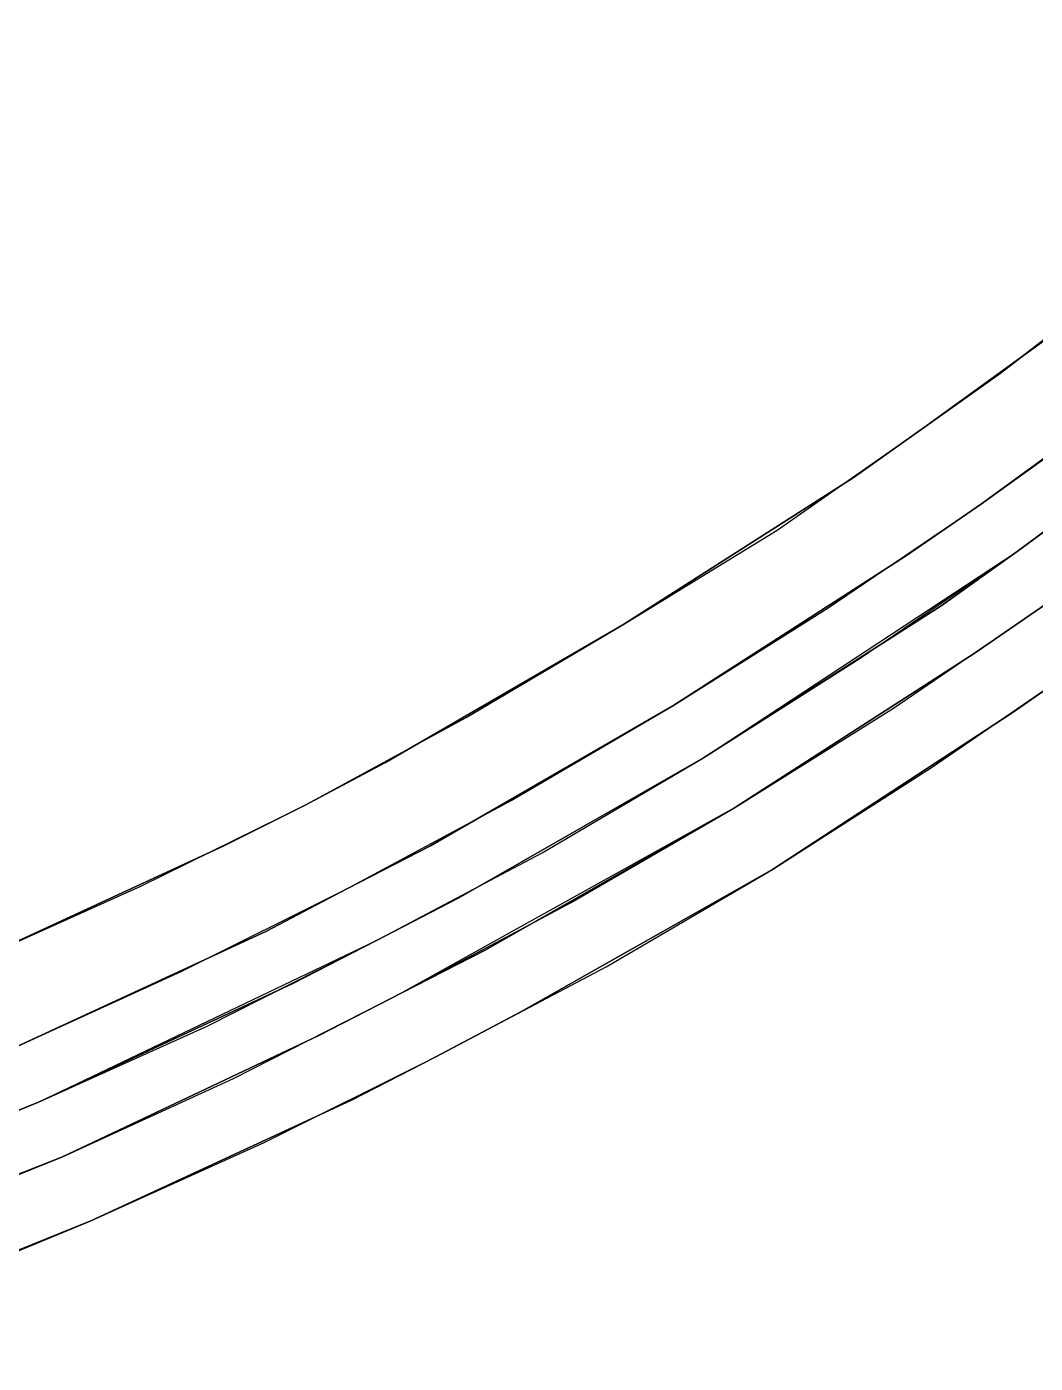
# Model space of a CAD drawing. Extents: x -23.7 to 23.7, y -23.7 to 23.7.
# Drawn here: x 9.17 to 13.42, y -22.31 to -16.68 of the extents above; entities that cross this region are included whole.
import ezdxf

# ---------------------------------------------------------------- set-up
doc = ezdxf.new("R2010")
doc.units = 0

msp = doc.modelspace()

# ---------------------------------------------------------------- linework, layer by layer
at = {"layer": 'Faces'}
for points in [[(14.19, -17.43, 58.95), (13.27, -18.14, 57.58), (14.19, -17.43, 56.77), (15.06, -16.68, 57.58)], [(13.58, -17.91, 55.13), (12.96, -18.36, 54.58), (13.58, -17.91, 54.04), (14.19, -17.43, 54.58)], [(13.58, -17.91, 56.22), (12.96, -18.36, 55.67), (13.58, -17.91, 55.13), (14.19, -17.43, 55.67)], [(13.27, -18.14, 57.58), (12.96, -18.36, 57.13), (13.58, -17.91, 56.22), (14.19, -17.43, 56.77)], [(13.82, -18.23, 55.13), (13.19, -18.69, 54.58), (13.82, -18.23, 54.04), (14.44, -17.74, 54.58)], [(13.82, -18.23, 55.13), (13.19, -18.69, 54.58), (13.82, -18.23, 54.04), (14.44, -17.74, 54.58)], [(13.82, -18.23, 56.22), (13.19, -18.69, 55.67), (13.82, -18.23, 55.13), (14.44, -17.74, 55.67)], [(13.82, -18.23, 56.22), (13.19, -18.69, 55.67), (13.82, -18.23, 55.13), (14.44, -17.74, 55.67)], [(13.51, -18.46, 57.58), (13.19, -18.69, 57.13), (13.82, -18.23, 56.22), (14.44, -17.74, 56.77)], [(13.51, -18.46, 57.58), (13.19, -18.69, 57.13), (13.82, -18.23, 56.22), (14.44, -17.74, 56.77)], [(13.98, -18.42, 55.13), (13.34, -18.89, 54.58), (13.98, -18.42, 54.04), (14.6, -17.94, 54.58)], [(13.98, -18.42, 55.13), (13.34, -18.89, 54.58), (13.98, -18.42, 54.04), (14.6, -17.94, 54.58)], [(13.98, -18.42, 56.22), (13.34, -18.89, 55.67), (13.98, -18.42, 55.13), (14.6, -17.94, 55.67)], [(13.98, -18.42, 56.22), (13.34, -18.89, 55.67), (13.98, -18.42, 55.13), (14.6, -17.94, 55.67)], [(13.65, -18.66, 57.58), (13.34, -18.89, 57.13), (13.98, -18.42, 56.22), (14.6, -17.94, 56.77)], [(13.65, -18.66, 57.58), (13.34, -18.89, 57.13), (13.98, -18.42, 56.22), (14.6, -17.94, 56.77)], [(13.27, -18.14, 57.58), (12.96, -18.36, 57.86), (12.65, -18.58, 57.58), (12.96, -18.36, 57.13)], [(12.96, -18.36, 57.13), (12.65, -18.58, 57.58), (11.68, -19.2, 56.77), (12.33, -18.8, 56.22)], [(13.51, -18.46, 57.58), (13.19, -18.69, 57.86), (12.87, -18.91, 57.58), (13.19, -18.69, 57.13)], [(13.51, -18.46, 57.58), (13.19, -18.69, 57.86), (12.87, -18.91, 57.58), (13.19, -18.69, 57.13)], [(11.68, -19.2, 58.95), (10.68, -19.78, 57.58), (11.68, -19.2, 56.77), (12.65, -18.58, 57.58)], [(13.19, -18.69, 57.13), (12.87, -18.91, 57.58), (11.89, -19.54, 56.77), (12.54, -19.13, 56.22)], [(13.19, -18.69, 57.13), (12.87, -18.91, 57.58), (11.89, -19.54, 56.77), (12.54, -19.13, 56.22)], [(13.65, -18.66, 57.58), (13.34, -18.89, 57.86), (13.02, -19.12, 57.58), (13.34, -18.89, 57.13)], [(13.65, -18.66, 57.58), (13.34, -18.89, 57.86), (13.02, -19.12, 57.58), (13.34, -18.89, 57.13)], [(11.89, -19.54, 58.95), (10.87, -20.13, 57.58), (11.89, -19.54, 56.77), (12.87, -18.91, 57.58)], [(11.89, -19.54, 58.95), (10.87, -20.13, 57.58), (11.89, -19.54, 56.77), (12.87, -18.91, 57.58)], [(13.34, -18.89, 57.13), (13.02, -19.12, 57.58), (12.02, -19.76, 56.77), (12.68, -19.34, 56.22)], [(13.34, -18.89, 57.13), (13.02, -19.12, 57.58), (12.02, -19.76, 56.77), (12.68, -19.34, 56.22)], [(13.8, -18.87, 57.58), (13.48, -19.1, 57.86), (13.16, -19.32, 57.58), (13.48, -19.1, 57.13)], [(13.8, -18.87, 57.58), (13.48, -19.1, 57.86), (13.16, -19.32, 57.58), (13.48, -19.1, 57.13)], [(12.02, -19.76, 58.95), (10.99, -20.35, 57.58), (12.02, -19.76, 56.77), (13.02, -19.12, 57.58)], [(12.02, -19.76, 58.95), (10.99, -20.35, 57.58), (12.02, -19.76, 56.77), (13.02, -19.12, 57.58)], [(13.48, -19.1, 57.13), (13.16, -19.32, 57.58), (12.15, -19.97, 56.77), (12.82, -19.55, 56.22)], [(13.48, -19.1, 57.13), (13.16, -19.32, 57.58), (12.15, -19.97, 56.77), (12.82, -19.55, 56.22)], [(13.98, -19.11, 57.58), (13.65, -19.34, 57.86), (13.32, -19.57, 57.58), (13.65, -19.34, 57.13)], [(11.68, -19.2, 56.77), (10.68, -19.78, 57.58), (10.34, -19.96, 57.13), (11.02, -19.59, 56.22)], [(12.15, -19.97, 58.95), (11.1, -20.57, 57.58), (12.15, -19.97, 56.77), (13.16, -19.32, 57.58)], [(12.15, -19.97, 58.95), (11.1, -20.57, 57.58), (12.15, -19.97, 56.77), (13.16, -19.32, 57.58)], [(13.65, -19.34, 57.13), (13.32, -19.57, 57.58), (12.31, -20.23, 56.77), (12.98, -19.8, 56.22)], [(11.89, -19.54, 56.77), (10.87, -20.13, 57.58), (10.52, -20.31, 57.13), (11.21, -19.94, 56.22)], [(11.89, -19.54, 56.77), (10.87, -20.13, 57.58), (10.52, -20.31, 57.13), (11.21, -19.94, 56.22)], [(12.31, -20.23, 58.95), (11.25, -20.83, 57.58), (12.31, -20.23, 56.77), (13.32, -19.57, 57.58)], [(12.02, -19.76, 56.77), (10.99, -20.35, 57.58), (10.64, -20.53, 57.13), (11.34, -20.16, 56.22)], [(12.02, -19.76, 56.77), (10.99, -20.35, 57.58), (10.64, -20.53, 57.13), (11.34, -20.16, 56.22)], [(10.68, -19.78, 57.58), (10.34, -19.96, 57.86), (10, -20.13, 57.58), (10.34, -19.96, 57.13)], [(10.34, -19.96, 57.13), (10, -20.13, 57.58), (8.96, -20.61, 56.77), (9.65, -20.3, 56.22)], [(12.15, -19.97, 56.77), (11.1, -20.57, 57.58), (10.75, -20.75, 57.13), (11.46, -20.37, 56.22)], [(12.15, -19.97, 56.77), (11.1, -20.57, 57.58), (10.75, -20.75, 57.13), (11.46, -20.37, 56.22)], [(8.96, -20.61, 58.95), (7.88, -21.05, 57.58), (8.96, -20.61, 56.77), (10, -20.13, 57.58)], [(10.87, -20.13, 57.58), (10.52, -20.31, 57.86), (10.18, -20.49, 57.58), (10.52, -20.31, 57.13)], [(10.87, -20.13, 57.58), (10.52, -20.31, 57.86), (10.18, -20.49, 57.58), (10.52, -20.31, 57.13)], [(12.31, -20.23, 56.77), (11.25, -20.83, 57.58), (10.89, -21.02, 57.13), (11.61, -20.64, 56.22)], [(10.52, -20.31, 57.13), (10.18, -20.49, 57.58), (9.12, -20.98, 56.77), (9.82, -20.66, 56.22)], [(10.52, -20.31, 57.13), (10.18, -20.49, 57.58), (9.12, -20.98, 56.77), (9.82, -20.66, 56.22)], [(10.99, -20.35, 57.58), (10.64, -20.53, 57.86), (10.29, -20.71, 57.58), (10.64, -20.53, 57.13)], [(10.99, -20.35, 57.58), (10.64, -20.53, 57.86), (10.29, -20.71, 57.58), (10.64, -20.53, 57.13)], [(9.12, -20.98, 58.95), (8.02, -21.42, 57.58), (9.12, -20.98, 56.77), (10.18, -20.49, 57.58)], [(9.12, -20.98, 58.95), (8.02, -21.42, 57.58), (9.12, -20.98, 56.77), (10.18, -20.49, 57.58)], [(10.64, -20.53, 57.13), (10.29, -20.71, 57.58), (9.22, -21.21, 56.77), (9.93, -20.89, 56.22)], [(10.64, -20.53, 57.13), (10.29, -20.71, 57.58), (9.22, -21.21, 56.77), (9.93, -20.89, 56.22)], [(11.1, -20.57, 57.58), (10.75, -20.75, 57.86), (10.4, -20.93, 57.58), (10.75, -20.75, 57.13)], [(11.1, -20.57, 57.58), (10.75, -20.75, 57.86), (10.4, -20.93, 57.58), (10.75, -20.75, 57.13)], [(9.22, -21.21, 58.95), (8.11, -21.66, 57.58), (9.22, -21.21, 56.77), (10.29, -20.71, 57.58)], [(9.22, -21.21, 58.95), (8.11, -21.66, 57.58), (9.22, -21.21, 56.77), (10.29, -20.71, 57.58)], [(10.75, -20.75, 57.13), (10.4, -20.93, 57.58), (9.32, -21.44, 56.77), (10.04, -21.11, 56.22)], [(10.75, -20.75, 57.13), (10.4, -20.93, 57.58), (9.32, -21.44, 56.77), (10.04, -21.11, 56.22)], [(11.25, -20.83, 57.58), (10.89, -21.02, 57.86), (10.54, -21.2, 57.58), (10.89, -21.02, 57.13)], [(9.32, -21.44, 58.95), (8.2, -21.89, 57.58), (9.32, -21.44, 56.77), (10.4, -20.93, 57.58)], [(9.32, -21.44, 58.95), (8.2, -21.89, 57.58), (9.32, -21.44, 56.77), (10.4, -20.93, 57.58)], [(10.89, -21.02, 57.13), (10.54, -21.2, 57.58), (9.44, -21.71, 56.77), (10.17, -21.38, 56.22)], [(8.11, -21.66, 57.58), (7.74, -21.79, 57.13), (8.49, -21.51, 56.22), (9.22, -21.21, 56.77)], [(8.11, -21.66, 57.58), (7.74, -21.79, 57.13), (8.49, -21.51, 56.22), (9.22, -21.21, 56.77)], [(9.44, -21.71, 58.95), (8.3, -22.17, 57.58), (9.44, -21.71, 56.77), (10.54, -21.2, 57.58)], [(8.2, -21.89, 57.58), (7.83, -22.03, 57.13), (8.58, -21.74, 56.22), (9.32, -21.44, 56.77)], [(8.2, -21.89, 57.58), (7.83, -22.03, 57.13), (8.58, -21.74, 56.22), (9.32, -21.44, 56.77)], [(8.3, -22.17, 57.58), (7.93, -22.31, 57.13), (8.69, -22.02, 56.22), (9.44, -21.71, 56.77)]]:
    msp.add_3dface(points, dxfattribs=at)
at = {"layer": 'Lines'}
for p, q in [((13.19, -18.69, 57.13), (13.51, -18.46, 57.58)), ((13.65, -18.66, 57.58), (13.34, -18.89, 57.86)), ((12.02, -19.76, 58.95), (13.34, -18.89, 57.86)), ((13.34, -18.89, 57.13), (13.02, -19.12, 57.58)), ((12.02, -19.76, 58.95), (13.02, -19.12, 57.58)), ((13.16, -19.32, 57.58), (13.48, -19.1, 57.86)), ((12.15, -19.97, 56.77), (13.16, -19.32, 57.58)), ((11.89, -19.54, 58.95), (10.87, -20.13, 57.58)), ((12.02, -19.76, 56.77), (10.99, -20.35, 57.58)), ((12.15, -19.97, 58.95), (10.75, -20.75, 57.86)), ((10.87, -20.13, 57.58), (10.52, -20.31, 57.13)), ((10.64, -20.53, 57.86), (10.99, -20.35, 57.58)), ((9.22, -21.21, 58.95), (10.64, -20.53, 57.86)), ((10.64, -20.53, 57.13), (10.29, -20.71, 57.58)), ((9.22, -21.21, 58.95), (10.29, -20.71, 57.58)), ((10.4, -20.93, 57.58), (10.75, -20.75, 57.86)), ((10.4, -20.93, 57.58), (9.32, -21.44, 56.77)), ((8.11, -21.66, 57.58), (9.22, -21.21, 56.77)), ((9.32, -21.44, 58.95), (7.83, -22.03, 57.86))]:
    msp.add_line(p, q, dxfattribs=at)

doc.saveas('drawing.dxf')
